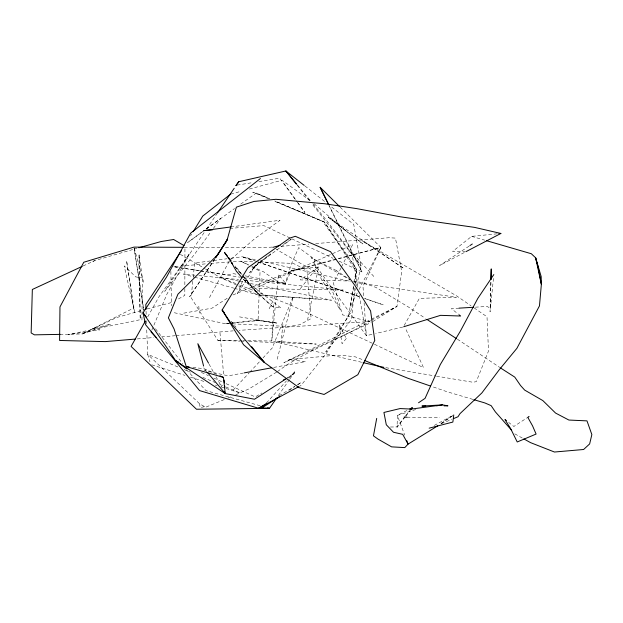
<?xml version="1.0" encoding="UTF-8"?>
<svg xmlns="http://www.w3.org/2000/svg" width="623" height="623" viewBox="0 0 623 623"><rect width="100%" height="100%" fill="white"/><g stroke="black" fill="none" stroke-linecap="round" stroke-linejoin="round"><path stroke-width="0.47" stroke-dasharray="3.12 2.34" d="M141.943 320.066L142.34 277.951L139.093 254.893L139.061 277.056L140.245 319.692L68.164 334.574L99.688 329.894L92.477 328.438L110.769 324.147L82.345 333.959L60.314 334.372M184.829 288.605L184.813 295.364L176.55 300.006M184.844 284.742L184.945 247.105M490.893 282.359L490.246 308.284L487.194 306.461L474.601 307.217M490.869 282.266L490.067 311.843L493.447 278.388M273.645 304.663L271.784 341.015L362.181 362.415M192.803 281.308L191.121 297.677L217.785 340.298L239.98 341.155M193.2 277.461L194.68 263.023L209.889 261.014M282.912 324.419L281.129 341.412L276.674 341.342L316.227 344.083L246.739 341.412M354.783 288.223L351.372 319.7L325.821 351.902L348.701 315.526L350.796 311.305L356.387 286.658M355.203 284.407L356.543 272.002L356.333 268.801L324.513 222.138L274.766 200.949M353.529 285.965L348.701 315.526L327.114 352.229L301.096 385.388L299.39 386.299M354.152 282.149L356.333 268.801L322.558 221.251L273.326 200.777M353.755 287.047L350.103 306.789L357.228 293.036M232.986 294.944L294.695 269.642L318.641 267.01L307.598 319.747M356.605 285.708L361.114 265.803L353.724 224.42L330.089 205.8M277.204 359.222L293.238 296.447L272.22 348.008L262.968 357.968M243.289 279.252L258.171 293.838L272.407 306.594L281.043 308.011L243.289 279.252L237.355 293.745L255.921 265.032L270.608 253.911L258.163 263.529L249.628 272.601L255.921 265.032L253.608 267.298L291.393 239.154M151.802 330.19L166.878 294.243L189.727 253.164L164.745 291.323L194.197 254.706L211.142 231.476M340.166 207.132L380.855 247.456L291.081 270.865L285.054 284.329L290.925 265.079L298.69 247.643L314.171 258.919L315.783 269.136L332.254 290.777L340.337 310.137L317.932 273.396L276.145 249.262M269.128 308.837L275.031 296.735M291.081 270.865L294.975 270.491L380.855 247.456L362.999 286.432L363.777 298.012M341.093 267.797L333.437 283.2L342.424 314.833L369.4 321.53L239.061 330.361M341.521 266.948L352.587 244.707L254.589 288.558L343.148 290.053L242.464 279.961M359.012 289.594L380.855 247.456M209.445 297.607L229.708 260.406M404.156 325.486L419.365 298.362L456.316 297.249L354.596 282.367L356.543 272.002L324.513 222.138L274.821 200.988M147.721 316.827L159.122 296.517L184.805 261.076L204.352 232.278M190.607 235.782L191.619 234.139M214.694 258.973L189.641 296.712L214.476 259.589M206.525 229.077L216.835 213.884M278.325 395.605L289.391 379.68M289.944 378.885L295.473 370.926L287.094 380.178M213.401 228.376L220.744 218.315L206.12 229.023M405.238 416.795L397.085 427.3L397.381 415.409L407.278 410.331M405.814 416.047L410.479 410.043M315.783 269.136L300.395 288.581L299.118 289.477M405.012 416.631L396.602 426.942L390.239 427.012M405.612 415.899L409.817 410.744M266.465 402.956L286.448 380.887M233.236 389.99L249.099 372.912M249.753 372.204L260.328 360.818M231.156 259.152L254.324 238.998L280.046 220.254L232.301 226.749M497.115 233.827L471.658 236.366L452.578 251.466L464.968 251.661M203.036 231.273L187.648 242.542L203.332 231.133M206.462 228.851L234.544 208.534M240.727 204.11L256.185 193.052L269.455 198.69L256.185 193.052L252.736 192.211L267.96 198.542M318.641 267.01L300.356 279.906L349.332 280.996M283.823 244.278L291.478 238.959M440.959 423.64L452.158 416.008M441.177 423.391L453.762 414.918M469.135 246.108L439.62 265.515L465.07 252.12M529.044 416.546L513.874 426.451L508.68 422.433M227.193 298.285L211.968 308.167L182.048 313.462M289.236 390.224L294.85 386.579M298.059 384.5L301.267 382.413L295.52 385.894M287.6 377.85L294.858 373.154L287.437 377.616M372.702 321.577L396.983 306.423L401.687 271.464L395.457 238.095L388.853 237.737L314.631 243.671M276.635 372.102L249.262 388.736L235.782 394.818M277.461 371.596C305.948 350.274 340.586 339.628 370.63 320.697M279.096 395.831L294.702 386.392M256.084 396.438L261.855 392.973M371.479 320.23L396.983 306.423L283.878 362.718L371.082 322.589M434.247 425.416L452.064 415.829M83.116 265.974L94.688 260.624L136.974 248.289M92.741 261.52L94.688 260.624M441.357 423.718L451.87 419.31M224.249 399.569L205.621 407.247L199.648 403.829L147.659 354.323L146.693 328.461M227.8 398.105L232.231 396.283M415.775 409.521L397.381 415.409L404.724 435.15M402.746 327.059L375.677 333.515M146.164 309.21L116.548 317.574L82.345 333.959L133.633 308.066L126.57 260.663L134.669 312.489L124.172 265.904L135.822 276.9L142.34 277.951M147.09 308.946L172.423 302.326M230.689 194.103L240.969 191.323M249.379 189.057L282.079 180.218L311.882 201.86M371.931 334.372L366.324 335.665L313.392 262.345M204.399 406.702L200.1 407.582L199.648 403.829M243.406 373.029L228.259 375.825L203.994 370.49M273.692 367.43L305.605 361.589L288.815 359.712L335.524 355.211L343.343 355.421L355.593 356.924L363.606 360.117M237.145 185.109L253.226 182.5M258.903 181.581L279.711 178.201L296.914 201.626M213.689 260.515L226.998 258.763M230.798 258.265L242.207 256.762L256.372 259.986M230.821 323.08L225.183 323.711L174.269 312.723L172.228 311.827M231.764 322.971L258.086 320.035L260.064 271.215L251.684 266.854M228.999 323.353L225.183 323.711L228.843 323.773M229.957 323.259L258.623 320.572L276.846 323.064L238.788 316.749M199.672 270.826L173.848 266.753L206.696 263.77M210.558 263.42L229.529 261.964M229.817 228.439L263.731 225.581L290.925 238.414M137.262 338.92L153.741 337.534M161.497 336.879L175.071 335.742M176.036 335.657L233.243 330.852M272.22 247.058L264.51 247.674L223.898 247.502M280.895 246.365L308.844 244.13M233.282 261.707L240.797 261.185L253.25 261.839M459.104 308.144L451.356 308.603L458.505 314.311M184.252 247.331L220.028 247.479M217.785 340.298L241.888 340.617M242.853 340.633L246.708 340.68M247.674 340.695L271.784 341.015L278.489 274.377L285.723 283.481L240.805 277.313M406.936 417.184L439.745 417.612M232.511 323.843L288.465 326.475L299.577 324.77L311.118 318.579L306.96 270.351L293.285 263.397L258.039 262.096M240.945 341.194L245.774 341.373M318.408 299.032L257.883 294.905L234.614 288.379M195.03 275.202L183.411 274.042L193.652 276.908M198.901 275.592L238.593 279.571M258.623 320.572L255.874 320.245L276.846 323.064M192.904 367.391L204.305 368.761L217.334 374.641M173.848 266.753L199.617 270.662M200.567 270.803L227.294 274.86L233.609 273.699L237.402 274.408M200.629 270.974L239.847 277.165M353.171 281.082L362.469 282.562L376.082 287.491L408.735 307.209L425.307 318.33M385.801 367.671L435.57 376.004M436.528 376.167L472.896 382.257L476.276 381.673L488.494 351.068L487.007 316.788L474.212 307.988M244.979 275.833L285.723 283.481L278.364 282.211L263.903 272.017L251.926 266.403M238.671 281.105L219.732 277.212L205.465 268.941M239.621 281.3L331.498 300.185L257.883 294.905L219.732 277.212L235.922 283.566M260.149 260.85L350.819 281.503M260.141 405.737L205.987 390.644L186.799 370.132M194.578 277.165L233.68 288.122M471.658 236.366L484.717 240.166M472.888 399.39L447.15 391.766L431.537 386.392M151.747 364.813L184.922 375.381M190.451 377.141L205.201 381.837M215.332 385.061L217.178 385.653M220.861 386.828L240.213 392.988L225.978 387.039M256.738 261.481L242.207 256.762L254.184 260.842M257.642 261.777L360.187 296.852M257.867 262.096L360.11 296.969M364.712 298.534L383.137 304.818L364.782 298.448M239.52 284.984L290.785 305.114L373.59 343.857M177.913 366.963L147.659 354.323L149.964 361.737M184.143 369.564L190.373 372.165M202.833 377.374L215.293 382.577M219.748 384.438L225.082 386.665M201.377 372.437L208.44 375.646M213.744 378.06L222.575 382.07M226.11 383.682L255.259 396.929M248.499 264.798L240.797 261.185L248.336 265.11M374.47 344.27L423.484 367.593L405.363 328.119M291.805 238.827L333.032 258.288M339.177 261.185L361.979 271.947L329.217 205.637M514.785 433.849L523.071 438.467M180.296 254.34L204.624 268.451M457.391 339.208L499.763 367.43M328.189 217.116L362.936 243.936L328.189 217.116L403.844 268.474L361.963 240.688L456.62 295.894L471.011 305.792M304.935 185.989L325.518 202.202M314.062 203.721L345.321 230.417M272.407 306.594L253.312 288.729L242.347 275.537M373.831 276.48L351.738 252.268L329.006 205.497M235.12 266.737L241.973 274.79M242.596 275.522L258.171 293.838L253.312 288.729L235.26 265.99M206.766 371.682L204.305 368.761L203.822 366.9M235.035 266.737L241.74 274.798M297.553 185.14L310.449 200.801M312.91 203.776L325.806 219.436L361.114 265.803L312.364 204.352M231.172 321.25L236 327.239M297.319 185.389L309.351 200.559M155.462 328.749L182.679 363.614M297.483 202.405L304.935 212.552L297.615 202.397M284.096 183.637L297.054 201.611M209.001 363.988L214.117 373.286M215.979 376.666L221.554 386.813M361.979 271.947L351.738 252.268L357.945 287.74M134.225 248.04L143.656 282.266M359.284 295.403L366.324 335.665L364.105 302.84M143.773 310.153L134.116 248.071L143.882 310.231M219.981 332.822L223.766 376.222M198.799 306.173L199.376 313.081M146.047 311.22L146.187 315.051M146.405 320.798L146.514 323.672M139.093 254.893L140.245 319.692M170.873 271.379L171.457 305.792M346.31 338.453L342.097 343.764L338.928 324.272L346.31 338.453M336.334 270.507L311.009 257.727L349.916 279.68L336.334 270.507"/><path stroke-width="0.93" d="M490.971 279.478L491.236 268.91L490.947 279.408M453.762 414.918L452.866 422.059L429.161 428.157M376.705 418.399L373.457 435.835L377.904 439.036L391.579 446.855L404.786 447.602L408.065 444.121L437.767 425.82M145.346 321.055L131.103 346.435L196.479 409.241L269.479 408.338L276.667 397.996M181.48 250.571L145.798 304.515L145.977 309.304M193.146 231.678L202.771 216.072L230.689 194.103M238.71 181.745L235.946 185.646L238.71 181.745L285.879 170.975L304.172 185.389M215.76 257.361L226.422 241.303L215.55 257.977M493.829 274.564L477.849 298.339L460.35 331.171L440.274 364.587L425.065 398.37L418.539 402.762M217.38 213.082L234.209 188.286M411.055 409.295L412.224 407.792L409.747 409.062M411.024 409.272L412.224 407.792M263.241 406.515L261.956 407.933L258.561 408.26L199.547 390.582L145.572 324.676L143.041 312.839L166.442 277.212L190.654 233.166L260.406 178.528M529.044 416.546L527.813 417.387L532.54 425.828L536.099 434.06L517.23 441.972L510.65 428.64L504.973 419.559L506.452 420.704M469.929 245.579L472.32 244.006M279.602 396.477L261.956 407.933L269.479 408.338L267.61 407.824M286.79 378.371L254.511 399.234L225.277 393.58L175.756 360.787L143.041 312.839L146.584 317.387M266.776 403.291L258.561 408.26L298.542 386.758M283.309 380.092L284.96 379.103M207.389 372.406L225.277 393.58L223.416 377.39L186.261 366.597L174.074 328.96L168.389 317.855L177.913 294.22L217.715 254.745L227.535 238.905L226.959 240.501L236.39 207.14L254.028 201.431L275.942 199.298L324.817 203.768L356.948 208.658L400.519 216.82L474.43 227.356L500.892 233.454L465.918 251.676M82.236 266.379L32.341 289.477L31.15 332.955L34.452 334.847L60.314 334.372M453.622 418.57L458.006 416.74L460 413.633L481.883 392.918L499.381 369.587L516.919 348.304L539.463 305.901L541.371 284.236L541.177 276.557L535.624 257.805L531.333 253.74L486.579 240.704M403.665 326.779L440.562 315.339L460.646 316.025L459.221 314.888M272.874 247.362L280.171 245.306M138.828 247.775L161.077 241.537L173.63 239.497L184.135 245.664M244.356 372.85L271.799 367.78M436.692 405.807L442.416 404.872L447.929 405.83L444.074 405.869M231.343 226.881L203.651 230.65L212.373 229.91M499.007 233.641L500.892 233.454M135.323 339.076L105.264 341.606L59.598 340.47L59.972 306.905L83.786 262.236L133.968 247.113L183.287 247.323M459.104 308.144L473.628 307.271M425.774 406.056L421.919 406.095L442.416 404.872L411.367 409.07L400.083 408.571L383.924 412.457L386.291 424.761L393.502 432.261L402.684 434.317L408.065 444.121L406.726 440.531M404.039 417.145L406.936 417.184M186.261 366.597L189.112 366.931M383.885 367.352L363.123 362.641M473.807 399.662L484.842 402.933L491.134 405.628L495.371 411.889L511.654 430.306M430.618 386.073L407.66 378.169L364.494 360.468M219.935 375.825L223.416 377.39M178.412 361.994L175.756 360.787L186.822 368.917L185.638 367.399M523.896 438.935L530.523 442.626L554.454 452.025L583.611 449.502L589.646 443.926L591.85 434.574L586.991 420.868L568.9 420.05L555.591 413.08L542.835 400.581L524.659 390.084L520.579 385.559L514.754 377.094L500.557 367.975M456.573 338.686L426.872 319.381M328.586 204.632L320.16 187.313L339.473 206.447M151.062 331.942L156.357 337.604M242.129 277.889L236.296 271.098L231.382 262.338L224.428 252.346L227.442 256.139M232.628 263.802L231.382 262.338L232.597 263.802M296.937 184.392L285.879 170.975L296.112 183.871M224.529 313.003L222.115 310.005L247.899 267.719L289.602 238.173L295.31 236.296L330.525 251.7L355.055 285.661L370.576 310.877L374.766 340.485L357.836 374.719L324.069 394.452L298.931 387.576L264.386 362.461L243.531 344.721L222.115 310.005L230.915 323.127L264.386 362.461L251.7 346.723M228.641 257.649L231.047 260.687M208.534 363.139L197.841 343.694L203.581 365.974M224.35 391.89L225.277 393.58M320.16 187.313L328.788 204.765M224.101 380.077L224.35 382.974M224.607 385.863L224.771 387.794M537.976 266.434L535.624 257.805L541.371 284.236L537.976 266.434"/></g></svg>
